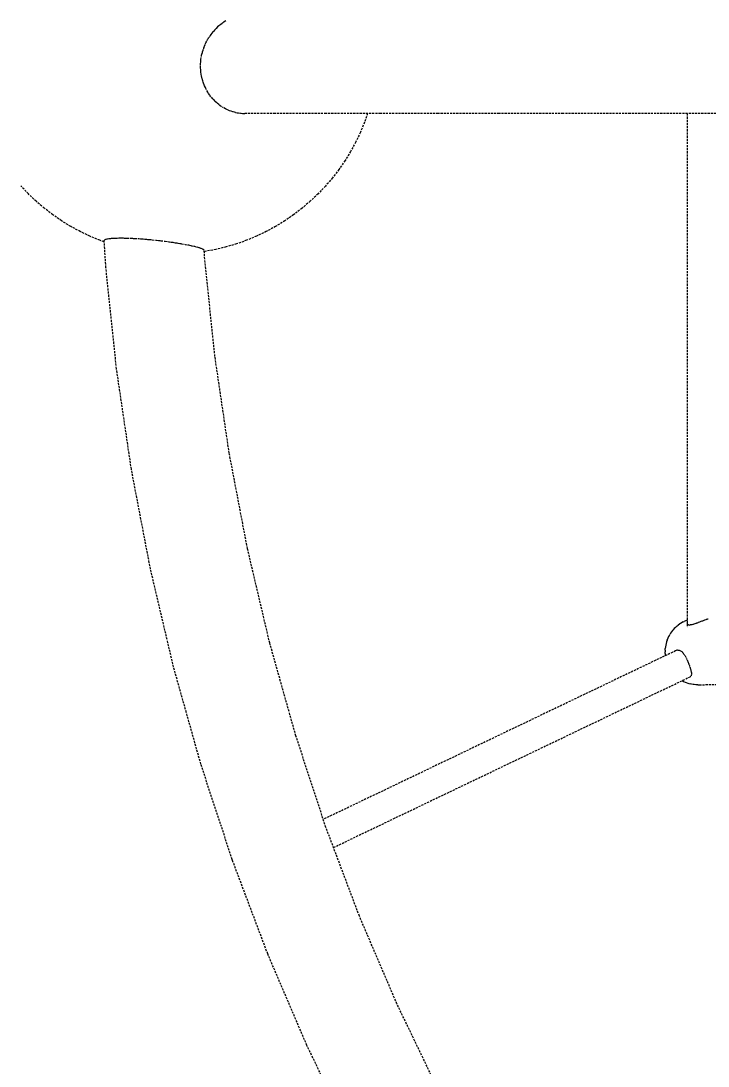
# Model space of a CAD drawing. Header units: millimetres. Extents: x -4710 to 4801, y -2494 to 3533.
# Drawn here: x 801 to 1217, y 150 to 782 of the extents above; entities that cross this region are included whole.
import ezdxf

# ---------------------------------------------------------------- set-up
doc = ezdxf.new("R2010")
doc.units = ezdxf.units.MM
doc.linetypes.add('HIDDEN', pattern=[1.905, 1.27, -0.635])
for name, color, linetype in [('DIKOM_ОБЪЕКТ', 7, 'Continuous'), ('DIKOM_РАЗМЕР_ЗОНА', 7, 'Continuous'), ('DIKOM_РАЗМЕР_ОБЪЕКТА', 7, 'Continuous')]:
    doc.layers.add(name, color=color, linetype=linetype)
doc.styles.add('style1', font='arialbd.ttf', dxfattribs={"width": 0.8})
doc.dimstyles.new('1-50', dxfattribs={"dimtxt": 300, "dimasz": 200, "dimexe": 100, "dimexo": 0, "dimgap": 100, "dimtad": 1, "dimtxsty": 'style1', "dimcen": 200, "dimclrd": 7, "dimclre": 7, "dimclrt": 7, "dimadec": 1, "dimazin": 2, "dimtfac": 1, "dimtmove": 0, "dimatfit": 2, "dimfxl": 0, "dimlwd": 25, "dimlwe": 18, "dimarcsym": 0})

# ---------------------------------------------------------------- blocks, each defined once
blk = doc.blocks.new('*D0')
at = {"layer": 'Defpoints', "color": 0, "transparency": 16777216}
for p in [(-2049.22, 763.91), (3285.36, 750.08), (3285.36, -900.83)]:
    blk.add_point(p, dxfattribs=at)
at = {"layer": 'DIKOM_РАЗМЕР_ОБЪЕКТА', "color": 7, "lineweight": 18, "transparency": 16777216}
for p, q in [((-2049.22, 763.91), (-2049.22, -1000.83)), ((3285.36, 750.08), (3285.36, -1000.83))]:
    blk.add_line(p, q, dxfattribs=at)
at = {"layer": 'DIKOM_РАЗМЕР_ОБЪЕКТА', "color": 7, "lineweight": 25, "transparency": 16777216}
blk.add_line((-1849.22, -900.83), (3085.36, -900.83), dxfattribs=at)
at = {"layer": 'DIKOM_РАЗМЕР_ОБЪЕКТА', "color": 7, "transparency": 16777216}
for points in [[(-1849.22, -867.5), (-1849.22, -934.17), (-2049.22, -900.83)], [(3085.36, -867.5), (3085.36, -934.17), (3285.36, -900.83)]]:
    blk.add_solid(points, dxfattribs=at)
at = {"layer": 'DIKOM_РАЗМЕР_ОБЪЕКТА', "color": 7, "transparency": 16777216, "insert": (618.07, -647.56), "char_height": 300, "attachment_point": 5, "style": 'style1'}
blk.add_mtext('{\\fArial|b0|i0|c204|p34;5335}', dxfattribs=at)
blk = doc.blocks.new('*D2')
at = {"layer": 'Defpoints', "color": 0, "transparency": 16777216}
for p in [(-3555.27, 756.28), (4801.28, 756.28), (4801.28, -2394.45)]:
    blk.add_point(p, dxfattribs=at)
at = {"layer": 'DIKOM_РАЗМЕР_ЗОНА', "color": 7, "lineweight": 18, "transparency": 16777216}
for p, q in [((-3555.27, 756.28), (-3555.27, -2494.45)), ((4801.28, 756.28), (4801.28, -2494.45))]:
    blk.add_line(p, q, dxfattribs=at)
at = {"layer": 'DIKOM_РАЗМЕР_ЗОНА', "color": 7, "lineweight": 25, "transparency": 16777216}
blk.add_line((-3355.27, -2394.45), (4601.28, -2394.45), dxfattribs=at)
at = {"layer": 'DIKOM_РАЗМЕР_ЗОНА', "color": 7, "transparency": 16777216}
for points in [[(-3355.27, -2361.11), (-3355.27, -2427.78), (-3555.27, -2394.45)], [(4601.28, -2361.11), (4601.28, -2427.78), (4801.28, -2394.45)]]:
    blk.add_solid(points, dxfattribs=at)
at = {"layer": 'DIKOM_РАЗМЕР_ЗОНА', "color": 7, "transparency": 16777216, "insert": (709.08, -2141.17), "char_height": 300, "attachment_point": 5, "style": 'style1'}
blk.add_mtext('{\\fArial|b0|i0|c204|p34;8335}', dxfattribs=at)

msp = doc.modelspace()

# ---------------------------------------------------------------- linework, layer by layer
at = {"layer": 'DIKOM_ОБЪЕКТ', "color": 7, "linetype": 'HIDDEN', "lineweight": 15}
for p, q in [((920.318, 778.24), (919.332, 777.304)), ((921.042, 778.927), (920.318, 778.24)), ((921.712, 779.455), (921.042, 778.927)), ((921.712, 779.455), (922.263, 779.889)), ((922.263, 779.889), (923.064, 780.52)), ((924.26, 781.295), (923.064, 780.52)), ((925.198, 781.926), (924.352, 781.357)), ((914.53, 771.105), (914.87, 771.628)), ((915.313, 772.34), (914.87, 771.628)), ((915.817, 773.15), (915.313, 772.34)), ((916.229, 773.693), (915.817, 773.15)), ((916.808, 774.453), (916.229, 773.693)), ((917.399, 775.228), (916.808, 774.453)), ((917.741, 775.6), (917.399, 775.228)), ((918.496, 776.423), (917.741, 775.6)), ((919.172, 777.159), (918.496, 776.423)), ((919.332, 777.304), (919.172, 777.159)), ((911.285, 763.699), (911.751, 765.041)), ((911.845, 765.329), (911.751, 765.041)), ((912.019, 765.86), (911.845, 765.329)), ((912.019, 765.86), (912.133, 766.198)), ((912.133, 766.198), (912.343, 766.673)), ((912.343, 766.673), (912.782, 767.698)), ((912.81, 767.762), (913.174, 768.618)), ((913.174, 768.618), (913.976, 770.105)), ((913.976, 770.105), (914.238, 770.591)), ((914.238, 770.591), (914.371, 770.84)), ((910.156, 757.672), (910.215, 758.433)), ((910.224, 758.544), (910.517, 760.264)), ((910.527, 760.325), (910.606, 760.812)), ((910.606, 760.812), (910.659, 761.142)), ((910.659, 761.142), (910.833, 761.826)), ((910.833, 761.826), (911.076, 762.806)), ((911.079, 762.823), (911.228, 763.472)), ((911.228, 763.472), (911.285, 763.699)), ((909.989, 755.098), (909.992, 755.929)), ((910.003, 753.403), (909.989, 755.073)), ((909.992, 755.929), (910.131, 757.355)), ((910.076, 752.554), (910.014, 753.297)), ((910.173, 751.391), (910.076, 752.554)), ((910.131, 757.355), (910.156, 757.672)), ((910.21, 750.805), (910.173, 751.391)), ((910.343, 749.976), (910.21, 750.805)), ((910.584, 748.458), (910.343, 749.976)), ((910.621, 748.245), (910.584, 748.458)), ((910.695, 747.966), (910.621, 748.245)), ((910.834, 747.44), (910.695, 747.966)), ((911.134, 746.284), (910.873, 747.292)), ((911.272, 745.744), (911.134, 746.284)), ((911.554, 744.965), (911.272, 745.744)), ((911.774, 744.355), (911.554, 744.965)), ((912.118, 743.321), (911.822, 744.223)), ((912.448, 742.574), (912.118, 743.321)), ((912.895, 741.558), (912.448, 742.574)), ((913.144, 740.994), (912.895, 741.558)), ((913.546, 740.283), (913.144, 740.994)), ((914.393, 738.781), (913.546, 740.283)), ((914.58, 738.515), (914.393, 738.781)), ((914.85, 738.109), (914.58, 738.515)), ((915.53, 737.086), (914.85, 738.109)), ((915.788, 736.699), (915.53, 737.086)), ((916.303, 736.072), (915.789, 736.699)), ((917.376, 734.763), (916.302, 736.072)), ((917.376, 734.763), (917.957, 734.183)), ((917.957, 734.184), (918.455, 733.687)), ((919.124, 732.989), (918.455, 733.687)), ((919.744, 732.462), (919.124, 732.989)), ((921.005, 731.389), (919.744, 732.462)), ((921.177, 731.27), (921.005, 731.389)), ((921.177, 731.27), (921.683, 730.919)), ((921.683, 730.919), (923.041, 729.977)), ((923.041, 729.977), (923.393, 729.781)), ((923.765, 729.567), (923.393, 729.781)), ((925.163, 728.763), (923.765, 729.567)), ((925.93, 728.418), (925.163, 728.763)), ((926.41, 728.203), (925.93, 728.418)), ((926.41, 728.203), (927.4, 727.756)), ((927.4, 727.756), (928.214, 727.48)), ((928.214, 727.48), (929.454, 727.06)), ((929.733, 726.963), (929.454, 727.06)), ((930.573, 726.761), (929.733, 726.963)), ((931.11, 726.632), (930.573, 726.761)), ((931.11, 726.632), (932.099, 726.392)), ((932.098, 726.392), (932.974, 726.267)), ((932.974, 726.267), (934.306, 726.078)), ((934.306, 726.078), (934.532, 726.046)), ((934.531, 726.046), (935.448, 726.002)), ((935.521, 725.999), (936.696, 725.943)), ((937.002, 725.928), (936.696, 725.943)), ((955.077, 725.928), (937.002, 725.928)), ((985.961, 725.928), (955.077, 725.928)), ((1018.915, 725.928), (985.961, 725.928)), ((1009.18, 720.601), (1006.696, 714.603)), ((1011.065, 725.928), (1009.18, 720.601)), ((1053.875, 725.928), (1018.915, 725.928)), ((1090.768, 725.928), (1053.875, 725.928)), ((1129.522, 725.928), (1090.768, 725.928)), ((1170.056, 725.928), (1129.522, 725.928)), ((1212.289, 725.928), (1170.056, 725.928)), ((1204.31, 725.928), (1204.31, 415.341)), ((1256.136, 725.928), (1212.289, 725.928)), ((1006.696, 714.603), (1003.903, 708.744)), ((1003.903, 708.744), (1000.806, 703.038)), ((1000.806, 703.038), (997.415, 697.503)), ((997.415, 697.503), (993.739, 692.153)), ((993.739, 692.153), (989.789, 687.002)), ((989.789, 687.002), (985.574, 682.065)), ((805.803, 677.356), (801.336, 682.065)), ((810.51, 672.887), (805.803, 677.356)), ((981.107, 677.356), (976.399, 672.887)), ((985.574, 682.065), (981.107, 677.356)), ((815.446, 668.671), (810.51, 672.887)), ((976.399, 672.887), (971.464, 668.67)), ((820.594, 664.719), (815.446, 668.671)), ((825.942, 661.041), (820.594, 664.719)), ((966.316, 664.718), (960.968, 661.041)), ((971.464, 668.67), (966.316, 664.718)), ((831.476, 657.649), (825.942, 661.041)), ((837.179, 654.552), (831.476, 657.649)), ((955.434, 657.649), (949.731, 654.551)), ((960.968, 661.041), (955.434, 657.649)), ((843.036, 651.756), (837.179, 654.552)), ((849.032, 649.272), (843.036, 651.756)), ((943.873, 651.756), (937.877, 649.272)), ((949.731, 654.551), (943.873, 651.756)), ((851.753, 648.308), (849.032, 649.272)), ((852.729, 632.79), (851.706, 649.053)), ((851.856, 649.431), (852.079, 649.655)), ((852.233, 649.716), (852.632, 649.871)), ((852.854, 649.936), (853.416, 650.132)), ((853.416, 650.132), (853.65, 650.172)), ((853.709, 650.182), (854.433, 650.306)), ((854.433, 650.306), (854.782, 650.326)), ((854.782, 650.326), (855.172, 650.35)), ((855.173, 650.35), (855.628, 650.431)), ((855.778, 650.442), (856.05, 650.464)), ((856.05, 650.464), (857.061, 650.542)), ((857.07, 650.543), (857.554, 650.569)), ((857.554, 650.569), (858.453, 650.617)), ((858.453, 650.617), (858.714, 650.631)), ((858.714, 650.631), (859.255, 650.627)), ((859.255, 650.627), (859.526, 650.626)), ((859.526, 650.626), (860.545, 650.688)), ((860.545, 650.688), (861.136, 650.69)), ((861.136, 650.69), (861.597, 650.69)), ((861.597, 650.69), (862.549, 650.692)), ((862.549, 650.692), (863.185, 650.662)), ((863.185, 650.662), (863.8, 650.632)), ((863.8, 650.632), (864.711, 650.637)), ((864.711, 650.637), (865.142, 650.621)), ((865.142, 650.621), (865.382, 650.612)), ((865.382, 650.612), (867.012, 650.55)), ((867.134, 650.541), (867.71, 650.516)), ((867.71, 650.516), (869.129, 650.454)), ((869.129, 650.454), (869.433, 650.44)), ((869.433, 650.44), (870.149, 650.379)), ((870.184, 650.376), (871.953, 650.32)), ((871.953, 650.32), (872.68, 650.27)), ((872.68, 650.27), (873.616, 650.205)), ((873.616, 650.205), (874.555, 650.14)), ((874.555, 650.14), (875.285, 650.064)), ((875.285, 650.064), (876.379, 649.949)), ((876.379, 649.949), (877.218, 649.906)), ((877.218, 649.906), (877.94, 649.844)), ((877.94, 649.844), (878.677, 649.781)), ((878.677, 649.781), (879.917, 649.676)), ((879.917, 649.676), (880.625, 649.591)), ((880.625, 649.591), (882.466, 649.374)), ((882.636, 649.363), (883.319, 649.296)), ((883.319, 649.296), (884.584, 649.172)), ((884.584, 649.172), (885.345, 649.098)), ((885.345, 649.098), (886, 649.012)), ((886, 649.012), (888.03, 648.747)), ((888.03, 648.747), (888.504, 648.669)), ((888.649, 648.653), (890.663, 648.428)), ((890.663, 648.428), (891.242, 648.343)), ((891.242, 648.343), (892.154, 648.21)), ((892.154, 648.21), (893.227, 648.052)), ((893.227, 648.052), (893.761, 647.954)), ((893.761, 647.954), (894.547, 647.81)), ((894.547, 647.81), (895.701, 647.659)), ((895.701, 647.659), (896.186, 647.575)), ((896.186, 647.575), (897.499, 647.351)), ((897.5, 647.351), (898.062, 647.272)), ((898.062, 647.272), (898.499, 647.195)), ((898.499, 647.195), (900.294, 646.877)), ((900.294, 646.877), (900.642, 646.8)), ((900.679, 646.794), (902.375, 646.511)), ((902.375, 646.511), (902.711, 646.439)), ((902.711, 646.439), (904.294, 646.097)), ((904.294, 646.097), (904.58, 646.018)), ((904.58, 646.018), (904.958, 645.914)), ((904.958, 645.914), (906.032, 645.689)), ((906.032, 645.689), (906.27, 645.625)), ((906.27, 645.625), (906.831, 645.475)), ((906.831, 645.475), (907.575, 645.314)), ((907.767, 645.257), (908.912, 644.922)), ((909.129, 644.835), (910.028, 644.582)), ((925.538, 645.261), (919.227, 643.745)), ((931.76, 647.105), (925.538, 645.261)), ((937.877, 649.272), (931.76, 647.105)), ((910.14, 644.537), (910.713, 644.305)), ((910.713, 644.305), (910.92, 644.221)), ((910.997, 644.173), (911.386, 643.935)), ((911.386, 643.935), (911.58, 643.857)), ((911.625, 643.824), (911.998, 643.554)), ((912.015, 643.52), (912.13, 643.303)), ((912.519, 637.769), (912.177, 643.216)), ((912.846, 642.562), (912.223, 642.48)), ((919.227, 643.745), (912.846, 642.562)), ((859.165, 571.58), (852.729, 632.79)), ((918.695, 579.034), (912.519, 637.769)), ((927.322, 520.712), (918.695, 579.034)), ((868.156, 510.801), (859.165, 571.58)), ((938.378, 462.94), (927.322, 520.712)), ((879.678, 450.594), (868.156, 510.801)), ((951.839, 405.852), (938.378, 462.94)), ((893.706, 391.101), (879.678, 450.594)), ((1199.694, 417.185), (1198.875, 416.575)), ((1200.542, 417.73), (1199.694, 417.185)), ((1200.542, 417.73), (1201.065, 418.051)), ((1201.956, 418.537), (1201.065, 418.051)), ((1201.956, 418.537), (1202.523, 418.809)), ((1203.451, 419.23), (1202.523, 418.809)), ((1204.31, 419.545), (1203.451, 419.23)), ((1204.311, 417.863), (1204.314, 417.655)), ((1204.316, 417.65), (1204.379, 417.415)), ((1204.505, 417.201), (1204.679, 417.013)), ((1209.062, 417.312), (1208.44, 417.099)), ((1209.726, 417.541), (1209.109, 417.329)), ((1210.129, 417.693), (1209.739, 417.546)), ((1210.416, 417.802), (1210.129, 417.693)), ((1210.821, 417.969), (1210.43, 417.808)), ((1211.128, 418.08), (1210.821, 417.969)), ((1211.766, 418.332), (1211.144, 418.086)), ((1212.282, 418.547), (1211.883, 418.378)), ((1212.621, 418.673), (1212.283, 418.548)), ((1213.182, 418.894), (1212.639, 418.679)), ((1213.383, 418.973), (1213.182, 418.894)), ((1213.606, 419.066), (1213.402, 418.98)), ((1214.142, 419.259), (1213.606, 419.066)), ((1214.475, 419.385), (1214.161, 419.265)), ((1214.836, 419.522), (1214.475, 419.385)), ((1215.631, 419.792), (1214.91, 419.546)), ((1215.977, 419.916), (1215.674, 419.807)), ((1216.361, 420.03), (1215.977, 419.916)), ((1216.773, 420.159), (1216.382, 420.037)), ((1217.048, 420.246), (1216.773, 420.159)), ((1193.605, 410.501), (1193.81, 410.848)), ((1194.348, 411.724), (1193.81, 410.848)), ((1194.928, 412.555), (1194.348, 411.724)), ((1195.549, 413.34), (1194.928, 412.555)), ((1195.549, 413.34), (1195.86, 413.727)), ((1196.54, 414.483), (1195.86, 413.727)), ((1197.256, 415.183), (1196.54, 414.483)), ((1197.256, 415.183), (1197.651, 415.566)), ((1198.421, 416.225), (1197.651, 415.566)), ((1198.421, 416.225), (1198.875, 416.575)), ((1204.683, 417.01), (1204.907, 416.862)), ((1204.912, 416.86), (1205.109, 416.781)), ((1205.184, 416.75), (1205.502, 416.681)), ((1205.508, 416.679), (1205.876, 416.648)), ((1205.883, 416.647), (1206.299, 416.655)), ((1206.767, 416.703), (1206.306, 416.655)), ((1207.28, 416.792), (1206.775, 416.703)), ((1207.834, 416.922), (1207.289, 416.793)), ((1208.429, 417.095), (1207.958, 416.958)), ((967.674, 349.581), (951.839, 405.852)), ((1191.4, 404.554), (1191.227, 403.547)), ((1191.623, 405.545), (1191.4, 404.554)), ((1191.895, 406.515), (1191.623, 405.545)), ((1192.216, 407.462), (1191.895, 406.515)), ((1192.216, 407.462), (1192.318, 407.737)), ((1192.7, 408.692), (1192.318, 407.737)), ((1193.13, 409.615), (1192.7, 408.692)), ((1193.605, 410.501), (1193.13, 409.615)), ((1197.386, 401.074), (984.249, 299.115)), ((1191.037, 401.503), (1191.019, 400.472)), ((1191.053, 399.442), (1191.019, 400.472)), ((1191.037, 401.503), (1191.106, 402.529)), ((1191.053, 399.442), (1191.139, 398.416)), ((1191.227, 403.547), (1191.106, 402.529)), ((1191.139, 398.416), (1191.181, 398.105)), ((1197.793, 401.251), (1197.386, 401.074)), ((1198.219, 401.377), (1197.812, 401.258)), ((1198.641, 401.441), (1198.236, 401.38)), ((1198.657, 401.44), (1199.067, 401.445)), ((1199.068, 401.445), (1199.476, 401.39)), ((1199.491, 401.387), (1199.897, 401.272)), ((1199.911, 401.266), (1200.284, 401.103)), ((1200.324, 401.084), (1200.713, 400.849)), ((1200.714, 400.849), (1200.94, 400.672)), ((1201.112, 400.545), (1201.492, 400.2)), ((1201.598, 400.085), (1201.872, 399.784)), ((1201.886, 399.765), (1202.058, 399.54)), ((1202.058, 399.54), (1202.246, 399.314)), ((1202.261, 399.293), (1202.456, 399.017)), ((1202.456, 399.017), (1202.613, 398.797)), ((1202.613, 398.797), (1202.85, 398.407)), ((1202.968, 398.23), (1203.141, 397.933)), ((1203.141, 397.933), (1203.304, 397.653)), ((1203.319, 397.626), (1203.495, 397.278)), ((1203.495, 397.278), (1203.644, 397.015)), ((1203.729, 396.843), (1203.973, 396.35)), ((1204.056, 396.158), (1204.253, 395.754)), ((1204.313, 395.627), (1204.559, 395.052)), ((1204.606, 394.953), (1204.726, 394.671)), ((1204.726, 394.671), (1204.895, 394.276)), ((1204.911, 394.237), (1205.013, 393.962)), ((1205.013, 393.962), (1205.167, 393.599)), ((1205.203, 393.515), (1205.433, 392.893)), ((1205.475, 392.793), (1205.569, 392.542)), ((1205.569, 392.542), (1205.724, 392.126)), ((1205.737, 392.087), (1205.812, 391.849)), ((1205.812, 391.849), (1205.941, 391.504)), ((910.207, 332.459), (893.706, 391.101)), ((1205.98, 391.398), (1206.159, 390.832)), ((1206.197, 390.726), (1206.272, 390.489)), ((1206.272, 390.489), (1206.391, 390.114)), ((1206.391, 390.114), (1206.458, 389.847)), ((1206.604, 385.69), (1206.399, 385.482)), ((1206.458, 389.846), (1206.559, 389.525)), ((1206.568, 389.496), (1206.705, 388.933)), ((1206.713, 388.895), (1206.795, 388.541)), ((1206.876, 386.236), (1206.771, 385.952)), ((1206.835, 388.36), (1206.89, 387.981)), ((1206.953, 386.58), (1206.883, 386.271)), ((1206.917, 387.846), (1206.943, 387.612)), ((1206.943, 387.612), (1206.968, 387.394)), ((1206.979, 386.963), (1206.962, 386.716)), ((1206.968, 387.376), (1206.969, 387.105)), ((990.423, 282.152), (1206.15, 385.316)), ((1201.384, 383.036), (1202.244, 382.577)), ((1202.244, 382.577), (1203.164, 382.169)), ((1203.164, 382.169), (1203.749, 381.911)), ((1203.749, 381.911), (1204.702, 381.57)), ((1204.702, 381.57), (1205.321, 381.367)), ((1205.321, 381.367), (1206.299, 381.098)), ((1206.391, 385.477), (1206.16, 385.321)), ((1206.945, 380.954), (1206.299, 381.098)), ((1207.942, 380.761), (1206.945, 380.954)), ((1208.605, 380.678), (1207.942, 380.761)), ((1209.614, 380.562), (1208.605, 380.678)), ((1210.839, 380.512), (1209.614, 380.562)), ((1210.839, 380.512), (1211.762, 380.515)), ((1211.762, 380.515), (1225.491, 380.739)), ((985.843, 294.26), (967.674, 349.581)), ((929.142, 274.807), (910.207, 332.459)), ((1006.117, 240.552), (985.763, 294.504)), ((929.311, 274.327), (929.142, 274.807)), ((950.658, 217.742), (929.311, 274.327)), ((1028.802, 187.569), (1006.117, 240.552)), ((974.348, 162.414), (950.658, 217.742)), ((1053.677, 135.913), (1028.802, 187.569)), ((1000.324, 108.471), (974.348, 162.414))]:
    msp.add_line(p, q, dxfattribs=at)

# ---------------------------------------------------------------- dimensions: what is measured, and where the dimension line sits
at = {"layer": 'DIKOM_РАЗМЕР_ЗОНА'}
dim = msp.add_linear_dim(base=(4801.279, -2394.448), p1=(-3555.274, 756.284), p2=(4801.279, 756.284), text='{\\fArial|b0|i0|c204|p34;8335}', dimstyle='1-50', dxfattribs=at)
dim.commit()
dim.dimension.update_dxf_attribs({"geometry": '*D2', "text_midpoint": (709.081, -2394.448), "dimtype": 160})
at = {"layer": 'DIKOM_РАЗМЕР_ОБЪЕКТА'}
dim = msp.add_linear_dim(base=(3285.358, -900.832), p1=(-2049.224, 763.912), p2=(3285.358, 750.078), text='{\\fArial|b0|i0|c204|p34;5335}', dimstyle='1-50', dxfattribs=at)
dim.commit()
dim.dimension.update_dxf_attribs({"geometry": '*D0', "text_midpoint": (618.067, -900.832), "dimtype": 160})

doc.saveas('drawing.dxf')
